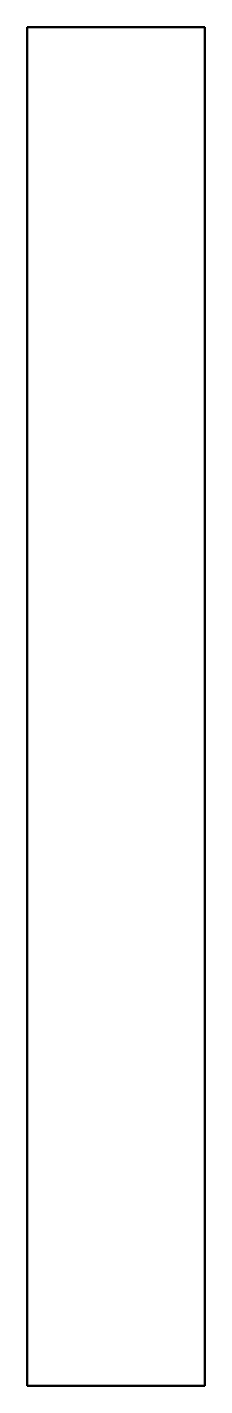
# Model space of a CAD drawing. Header units: millimetres. Extents: x 0 to 220, y 0 to 1681.
import ezdxf

# ---------------------------------------------------------------- set-up
doc = ezdxf.new("R2010")
doc.units = ezdxf.units.MM
doc.layers.add('IV_OUTER_PROFILE', color=7, linetype='Continuous', lineweight=50)

msp = doc.modelspace()

# ---------------------------------------------------------------- linework, layer by layer
at = {"layer": 'IV_OUTER_PROFILE'}
for p, q in [((0, 0), (0, 1681.2)), ((0, 1681.2), (220, 1681.2)), ((220, 0), (220, 1681.2)), ((220, 0), (0, 0))]:
    msp.add_line(p, q, dxfattribs=at)

doc.saveas('drawing.dxf')
